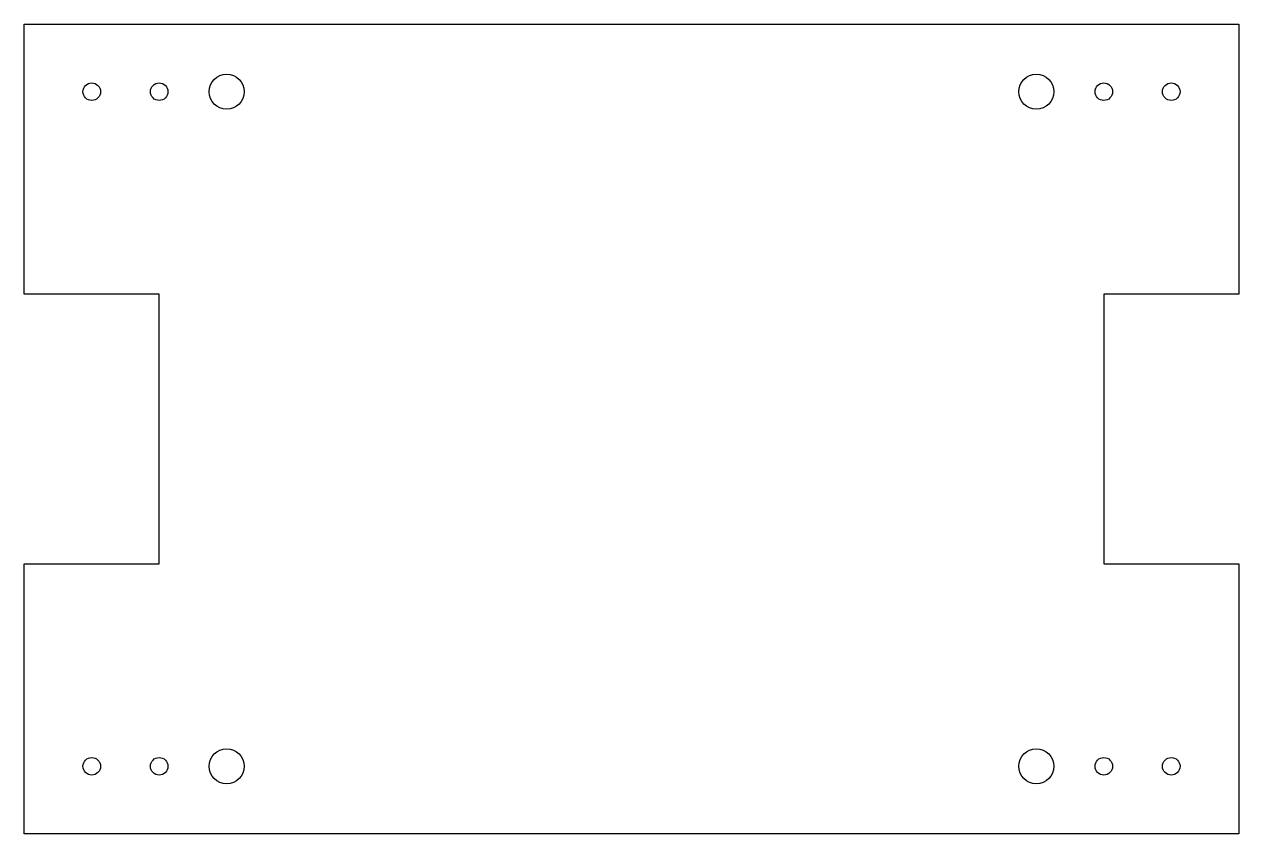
# Model space of a CAD drawing. Header units: inches. Extents: x -18 to 0, y 0 to 12.
import ezdxf

# ---------------------------------------------------------------- set-up
doc = ezdxf.new("R2010")
doc.units = ezdxf.units.IN
doc.layers.get('0').update_dxf_attribs({"linetype": 'CONTINUOUS'})

msp = doc.modelspace()

# ---------------------------------------------------------------- linework, layer by layer
msp.add_lwpolyline([(-2, 4), (0, 4), (0, 0), (-18, 0), (-18, 4), (-16, 4), (-16, 8), (-18, 8), (-18, 12), (0, 12), (0, 8), (-2, 8)], close=True)
for centre, radius in [((-15, 11), 0.26), ((-3, 11), 0.26), ((-17, 11), 0.13), ((-16, 11), 0.13), ((-2, 11), 0.13), ((-1, 11), 0.13), ((-15, 1), 0.26), ((-3, 1), 0.26), ((-17, 1), 0.13), ((-16, 1), 0.13), ((-2, 1), 0.13), ((-1, 1), 0.13)]:
    msp.add_circle(centre, radius)

doc.saveas('drawing.dxf')
